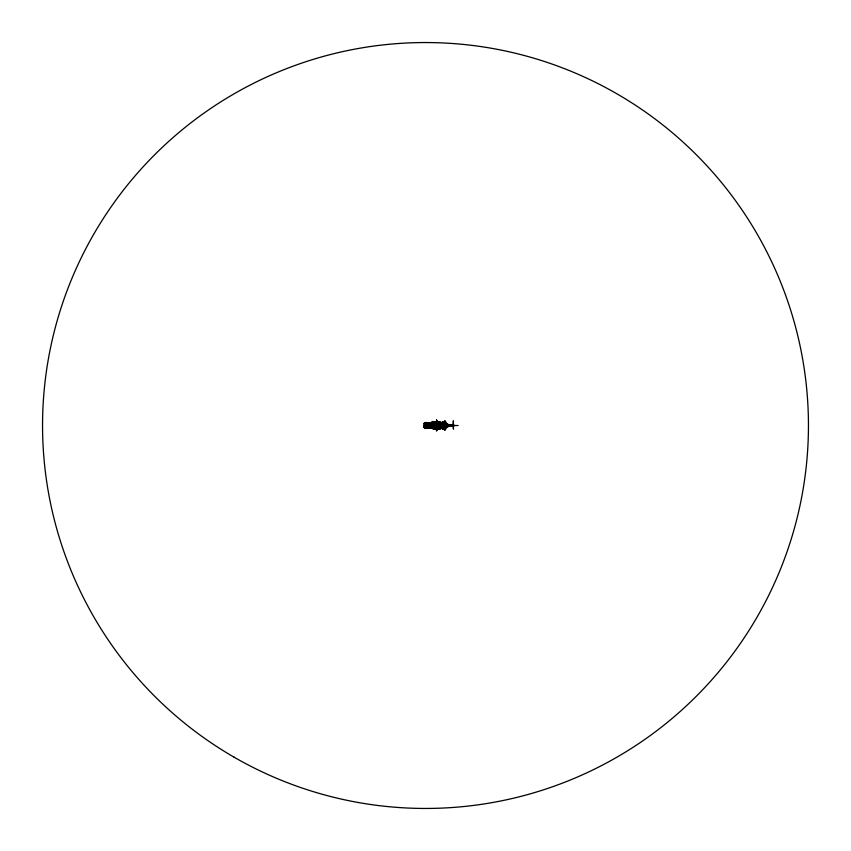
<?xml version="1.0" encoding="UTF-8"?>
<svg xmlns="http://www.w3.org/2000/svg" width="851" height="851" viewBox="0 0 851 851"><rect width="100%" height="100%" fill="white"/><g stroke="black" fill="none" stroke-linecap="round" stroke-linejoin="round"><path stroke-width="1.28" d="M437.563 422.468L438.074 422.415M424.755 426.574C433.329 425.415 423.447 429.946 425.128 425.904M427.308 424.649L425.5 424.692L425.5 426.308L430.244 427.362L430.17 427.936L428.127 427.585M438.382 422.298L438.903 422.245M425.649 427.84L427.011 427.649L424.936 427.532L425.043 425.787L432.297 425.532L431.702 424.192L431.882 426.808L432.18 425.468L458.136 425.521M423.607 426.883L429.51 425.021L423.585 426.606M426.883 425.723L425.5 425.904L438.074 428.67L437.574 428.404M434.318 424.936L424.755 426.872M441.265 422.67L438.403 422.426L438.903 422.224M439.69 422.309L439.159 422.394M427.393 427.617C427.17 428.521 423.777 426.149 426.606 427.702M426.138 427.064L425.415 427.755M427.67 426.766L426.287 427.84L426.298 426.298L427.84 426.904L434.244 424.894M434.935 428.851L436.499 428.51L431.851 427.925M427.234 426.308L424.851 426.457M424.851 424.543L425.149 423.341L427.021 423.319L425.17 423.351L426.16 422.936M427.447 427.17L425.872 427.372A1.925 1.925 0 0 1 425.479 427.362L425.053 426.542M441.286 422.373L440.744 422.511L441.286 422.468M425.66 428.532L428.064 427.298M424.5 427.872L426.074 428.5L424.224 427.542M435.808 423.958L436.159 425.638L433.595 428.585L436.042 425.606L435.584 423.958M425.202 427.649L427.266 426.734L429.01 427.276M426.074 427.84L424.755 427.223M427.351 422.787C425.287 421.171 429.936 426 428.351 423.128C425.883 425.096 433.925 421.766 430.553 422.968M424.926 426.479L425.426 426.968M425.287 426.702L424.755 426.957M433.616 428.776L434.904 428.436L434.382 428.872M436.925 424.181L437.531 425.5L436.925 426.808M432.521 428.489C433.17 411.629 429.425 430.276 433.436 428.574M430.159 427.947L428.489 427.181M428.361 427.5L429.925 427.681M432.563 427.968L433.914 428.755L433.34 428.085M425.564 427.287C422.915 426.532 429.787 428.287 424.819 427.096M428.532 426.755C427.798 427.872 429.212 427.702 427.308 426.596L428.957 426.596M433.51 428.351L429.117 428L429.138 426.819M428.744 427.532C430.255 428.574 431.787 425.968 431.755 423.958L431.319 427.042L431.765 425.17L432.404 425.5L431.638 425.5L431.755 427.042L432.202 425.436L431.702 426.808L431.882 424.192L432.17 425.468L431.319 423.958M436.999 425.617L436.34 425.5L436.999 425.383M428.659 427.627L426.074 428.5M425.277 428.255C422.139 427.574 424.564 420.788 427.159 422.702M440.903 422.756C443.541 422.915 441.924 422.692 443.02 422.277M453.743 425.564L453.562 424.851M436.627 426.819L436.616 419.926M436.052 422.713L434.797 422.894L444.148 423.043C442.158 420.341 441.339 424.84 445.35 424.372M442.477 422.5L443.977 424.458M442.552 422.224L443.796 424.5M444.467 424.458L443.18 422.468L444.094 424.447M443.265 422.298L444.211 424.447M443.733 422.351L444.339 424.458M427.234 424.692C421.639 424.489 428.681 424.649 430.244 423.638L430.17 423.064L428.127 423.415M426.5 428.393L427.681 427.808M427.936 427.713L431.5 425.5M429.202 427.691L431.595 425.606L431.531 427.042L432.106 425.532L431.351 424.192L431.372 426.808L432.095 425.5L431.117 427.042L430.925 423.958L431.744 425.5L430.893 427.042L431.936 425.426L431.531 423.958M428.659 427.787L431.872 427.968M432.234 425.5L428.957 427.819M433.138 428.723L436.127 425.021L435.584 427.042M433.372 428.744L434.435 428.202M434.606 428.713L436.201 425.649L435.138 428.734M433.861 428.723L434.691 428.638M432.787 422.851L433.287 422.511L436.148 425.649L434.382 428.276L434.744 428.904M435.148 428.915L439.978 428.766M435.627 428.968L436.01 426.649M427.255 427.298L427.213 424.245L428.659 423.798L424.755 424.043M429.117 428L431.904 425.649L429.021 427.542M429.851 428.096L431.872 428.181L430.797 428.064M435.978 427.042L436.159 425.638M431.17 428.244L431.691 428.319M432.765 428.415L433.287 428.202L432.627 428M426.128 423.351L426.766 423.287M428.957 424.404L426.266 424.681L426.606 423.298M426.67 423.351L425.734 423.904L427.436 423.373M425.053 424.458L427.287 424.309L426.776 423.49L427.447 424.298M426.787 423.979L424.755 423.777M435.808 427.042L436.127 425.979M436.499 426.819L436.499 424.181M435.052 428.127L439.669 428.393L439.159 428.532M435.669 428.67L436.127 426.659M426.67 426.883C425.032 430.425 424.638 419.415 426.011 424.777M432.159 423.394C433.159 420.149 433.17 430.872 432.159 427.606M426.808 423.543L424.968 424.085L425.075 423.394M426.138 423.936L425.415 423.373L425.989 423.17M425.415 423.245L425.17 424.043L427.67 424.234M425.702 423.777L427.106 423.872M425.17 423.564L425.181 424.585L424.915 423.468M445.105 422.904L444.562 422.851M449.2 426.234L450.009 425.5L446.966 424.043L449.658 425.5L445.754 427.468L446.658 427.128L446.615 423.883L445.754 423.532L446.998 424.021M425.053 425.787L424.894 424.341A27.892 7.212 0 0 1 427.83 424.319L428.064 424.117M444.839 426.819L444.637 424.181M445.53 426.585L445.53 424.404M444.467 426.542L443.999 428.436M428.064 426.883L427.83 426.681A27.892 7.212 0 0 1 424.83 426.681L426.128 427.766L425.415 427.627M425.17 427.436L426.925 426.872M425.457 427.734L425.085 427.17M427.542 427.936L428.436 427.766M427.223 428.085L427.766 427.862M426.511 422.532L424.021 423.692M428.064 424.075L427.383 424.277A15.467 4 0 0 1 425.521 424.287L427.117 424.404M426.298 427.287L426.766 427.713M424.606 426.691L424.521 425.851M424.096 423.819L424.436 422.936L424.224 423.458M434.946 428.096L435.914 428.223M446.169 423.415L445.498 422.766M444.339 426.542L443.733 428.649M436.85 428.744L436.946 427.83M425.053 424.266L425.734 423.415M444.637 426.819L444.839 424.181M436.18 426.819L436.34 424.181M445.679 423.224L447.679 424.234M428.649 426.394L431.861 425.394M432.18 425.564L427.053 425.5M443.499 428.67L444.211 426.553M453.392 425.5L452.434 425.5L453.806 425.394M445.35 426.628C442.382 428.181 439.701 428.947 435.872 428.393M432.18 422.915L433.372 422.256M432 423.373L432.478 423.192M442.435 427.532L439.084 428.298M443.711 428.457L443.169 428.457L444.094 426.553M435.042 422.681L433.999 422.862L434.701 422.096L434.989 422.756L434.382 422.128M436.01 426.819L436.691 425.468L436.18 424.181M445.498 428.244L445.36 427.457L446.796 427.213M442.988 428.415L443.977 426.542M444.424 426.819L445.126 425.5L444.424 424.181M443.988 427.042L445.179 425.564L443.988 423.958M424.957 424.064L425.468 423.596A1.925 1.925 0 0 1 425.894 423.575L425.202 423.351M424.532 424.755L424.521 426.553L424.511 426.021M435.552 422.766L442.137 422.681M425.011 424.596L425.468 424.351M427.83 423.532L427.34 422.702L427.787 423.543L430.617 423.192M442.52 428.489L443.796 426.5M453.381 425.872L448.275 426.266L449.296 426.128M426.511 426.755L426.989 427.489M446.637 424.585L444.201 424.181L444.201 426.808C446.86 427.245 452.487 424.745 446.509 424.511M443.105 427.745L442.509 427.808C446.839 428.266 446.913 422.681 442.509 423.298L443.105 423.255M434.999 427.925L432 427.627M431.542 422.873L432.521 422.713M432.936 423.202L432.563 423.032M446.722 424.649L445.605 424.351M424.915 423.373L425.904 422.979M425.457 423.298L424.894 423.989M432.882 422.873L435.925 422.479M433.861 422.277L432.936 422.33L432.904 423.064L433.287 422.628M430.234 423.479L428.117 423.66L429.627 423.298M444.892 421.468L444.892 420.82L444.892 424.33M424.532 425.372L424.596 424.489M435.042 422.894L425.5 425.096L427.096 425.351M431.648 427.436L432.542 427.67M433.308 428.319L432.776 428.319L436.159 425.5M429.617 423.319L430.925 422.915M433.861 428.191L436.478 428.383M430.468 426L427.947 426.585M432.882 428.127L435.925 428.521M425.5 425.287L435.914 422.777L441.446 422.756M424.851 427.223L426.128 427.649M425.872 423.958L426.064 423.351M432.138 422.862L433.51 422.649M424.181 427.755L424.096 427.181M430.234 427.521L428.106 427.404L431.734 427.947M426.862 427.138L427.893 426.894M425.766 427.096L427 426.925M429.638 427.117L431.776 427.287M429.095 426.628L429.819 426.979M445.339 422.426C446.094 418.075 446.105 432.936 445.339 428.574M436.786 421.905C437.403 416.299 437.403 434.733 436.786 429.095M446.732 426.362L449.519 425.5L446.732 424.638M425.766 426.287L427.787 426.67A27.466 7.106 0 0 1 424.83 426.67M448.488 426.33L449.839 425.5L448.286 424.66L453.381 425.128M448.69 426.021L449.328 425.649M425.085 423.83L425.957 423.255M452.072 425.968L448.264 426.255L450.573 425.894M448.147 426.372L448.934 426.085M447.232 427L448.998 426.043L452.317 425.84M447.583 426.819L446.456 427.372M447.339 426.745L452.126 425.925M427.532 426.372L429.287 426.5M443.765 427.574L446.626 426.617M445.318 426.925L443.765 426.989M427.074 426.117L427.755 426.266M446.573 426.755L443.36 427.713M427.255 423.702L427.159 424.298M425 423.745L425.564 423.979L424.755 424.128M436.733 424.638L436.116 426.106L437.595 425.5L436.733 424.638L437.51 425.5M434.691 422.362C431.308 421.458 437.712 427.957 435.978 423.958M436.733 426.287L437.286 426.053M444.935 425.596L445.105 425.032L445.222 425.606M452.913 424.436L452.168 424.755L452.168 426.245L453.657 426.245L453.977 425.5L452.913 424.436L453.626 424.787M446.094 427.51L445.722 427.904L446.105 427.362M452.913 424.585L451.913 425.5L452.211 426.202M452.913 426.457L453.594 426.181M447.349 426.383L448.658 425.819M436.946 423.17L436.85 422.256M436.042 425.394L434.372 422.553M445.828 427.468L443.52 428.127M447.03 426.404A18.616 18.594 0 0 0 447.583 426.245C449.285 425.372 446.924 426.915 447.339 425.713M445.53 427.755L446.211 427.479M426.511 422.692L424.521 423.096M436.01 424.181L436.68 425.5L436.563 431.074L436.765 426.702M427.106 423.83L428.776 424.053M444.796 427.798L443.733 428.127M427.723 423.532L428.436 423.234M444.818 427.957L445.381 423.202L444.818 423.043M443.924 428.17L445.243 427.851M445.084 428.064L444.584 428.223M426.585 423.968L426.989 423.511L426.245 423.426M444.403 427.904L445.307 427.67L443.041 428.117M426.787 426.989L426.67 427.649M425.521 426.659L425.468 426.649A15.467 4 0 0 1 427.383 426.723M448.073 425.957L447.913 426.043M430.457 423.224L431.734 423.053M448.264 426.255L452.264 425.915M444.371 428.085L442.254 428.33M432.159 428.085L431.021 428.053M428.064 423.702L426.415 423.532L427.011 423.692M424.085 426.468L427.947 426L427.883 425.436M430.404 422.745L430.946 422.766L429.127 423.128L429.138 424.181M426.936 422.713L427.681 423.192M431.351 423.096L431.872 423.032M428.957 423.181L429.298 423.075M430.159 423.053L428.213 423.138M429.127 423.16L429.872 423.064M447.2 426.064L447.754 425.915M428.223 423.287L431.361 425.447M429.372 423.383L430.946 423.149M432.914 422.468L435.744 422.022L436.478 422.617M433.116 422.49L433.84 422.404M434.935 422.277L435.882 422.16M432.978 422.947L436.489 422.319M429.627 423.117L430.978 424.692M429.212 423.766L432.276 423.436L428.489 423.819M427.798 423.617L428.489 423.426M432.627 423L433.34 422.915M442.307 428.744L444.137 428.585L444.148 427.957L442.243 428.17L442.307 428.723L444.201 428.436M442.509 427.734L443.36 427.638M443.02 428.723L442.339 428.393L442.892 428.51M442.35 428.447L442.86 428.213L440.903 428.244M431.851 423.075L433.287 422.798M443.339 428.053L436.829 428.266M427.936 423.287L428.681 423.192M433.138 422.692L428.627 423.192L428.202 423.958M452.551 425.925L449.041 426.106M433.436 422.873L434.435 422.798M426.085 425.064L427.074 424.883M425.755 423.553L426.819 423.607M440.286 428.51L440.946 428.468M439.999 428.744L440.499 428.521L438.744 428.553M426.819 424.968L426.011 425.032M440.499 428.532L437.084 428.553M435.978 422.373L440.51 422.245L439.999 422.458M428.042 424.372L427.266 424.404M435.393 422.064L435.148 422.085M436.808 422.234L437.308 422.436L435.212 422.49L436.255 425.351L434.616 422.107M436.808 422.436L440.499 422.479M439.01 428.542L440.158 428.478M426.521 424.713L427.713 424.245A27.466 7.106 0 0 0 424.83 424.33M426.011 426.223L425.734 427.436M438.382 428.702L438.903 428.564M437.084 422.447L440.158 422.522M436.403 423.607L441.924 423.564L441.924 427.436L436.318 427.383M436.318 423.617L437.074 423.649M435.329 423.958C437.978 422.787 437.978 428.213 435.329 427.042L435.329 423.958L435.382 427.042M432.308 424.192L432.765 426.425L431.085 426.808L431.085 424.192L432.904 424.298M435.755 424.181L437.074 424.149M442.456 424.266L442.456 424.84M441.924 424.415L442.509 424.415M443.765 424.372L442.754 422.543M441.935 424.606L442.499 424.606M427.266 424.819L429.404 424.766M442.509 424.734L432.074 424.904M427.202 425.011L429.298 424.947M441.935 424.957L441.967 424.213M424.426 425.096L424.532 425.628M429.287 425.287L430.042 425.287L429.287 425.819M424.096 425.5L425.766 425.5M427.191 425.447L427.947 425.468M425.5 425.713L427.308 426.011L427.425 425.436M441.935 426.043L441.935 426.787M432.148 426.17L442.509 426.266M441.935 426.362L442.499 426.394M441.924 426.585L442.509 426.585M443.765 426.617L442.786 428.755M431.085 426.766L431.127 424.192M432.148 426.734L432.904 426.734M441.924 426.734L442.456 426.16M444.201 426.766L444.254 424.181M437.074 426.851L435.755 426.808L435.808 424.181M450.573 425.106L448.796 424.84L452.317 425.16M426.936 426.702L427.596 427.011M439.01 422.458L440.946 422.532M436.244 428.5L436.861 428.542M425.766 425.979L427.308 426.064L426.074 426M425.957 427.745L425.734 423.224L426.308 423.277M425.904 428.021L424.915 427.627M427.308 427.106L427.564 427.202M429.436 427.649L430 427.713M428.106 427.032L432.276 427.649L429.212 427.234M452.072 425.064L448.264 424.745L452.072 425.032M448.147 424.628L449.041 424.755M432.148 428.266L433.031 428.287M428.021 427.5L427.457 427.404L428.489 427.574M442.594 422.873L445.307 423.33L444.403 423.096M442.509 423.266L443.36 423.362M442.297 422.351L444.201 422.564M442.254 422.67L444.158 422.883M428.978 427.585L430.393 427.893M433.127 428.457L433.68 428.521M432.914 428.532L435.882 428.84M447.2 424.936L448.073 425.043M430.415 428.223L431.691 428.191M426.862 423.862L426.979 423.809M443.36 423.287L446.626 424.383M426.681 426.904L426.596 427.489M443.924 422.83L445.243 423.149M443.765 423.426L446.477 424.319M426.5 425.883L427.17 425.989M443.733 422.873L444.796 423.202M425.489 427.372L425.34 427.351M443.52 422.873L446.094 423.49M447.339 425.287L447.435 424.755M447.36 424.723L448.658 425.181M436.563 419.926L436.765 424.298M445.53 423.245L446.796 423.787M447.349 424.617L447.817 425.287M446.084 423.681L447.339 424.255M445.318 424.075L443.765 423.958L443.807 427.042M447.275 424.181L447.945 424.564M447.232 424L448.998 424.957L448.488 424.67M447.817 424.489L449.328 425.351M445.584 426.628L446.722 426.351M431.383 425.394L428.978 423.149M430.712 424.723L429.223 423.128L429.244 427.872M429.436 423.277L430.829 424.702M442.041 422.851L442.435 423.468M435.999 425.5L433.138 422.277M444.892 429.532L444.892 430.18L444.892 426.67M436.095 425.372L434.116 422.564M431.117 423.958L431.797 425.5M426.298 423.521L426.298 423.713M435.425 422.362L436.01 424.351M436.127 424.341L435.627 422.032M434.127 422.351L433.616 422.596M446.328 424.224L446.328 423.575L446.435 427.372L446.328 426.776M442.509 422.862L442.509 428.138M442.095 422.585L441.595 422.543M437.074 422.234L437.074 428.766M436.403 423.564L436.403 427.436M432.84 424.255L432.84 424.84M432.84 426.16L432.84 426.745M432.702 424.255L432.702 424.84M432.702 426.16L432.702 426.745M430.702 422.947L430.595 423.532M430.595 427.468L430.702 428.053M429.84 425.245L429.84 425.83M429.521 425.245L429.521 425.83M429.404 423.745L429.404 427.255M427.745 425.436L427.745 426.021M427.372 423.851L427.266 426.521M447.03 424.596A18.616 18.594 0 0 1 447.583 424.755M432.627 425.5L432.223 426.925L430.659 427.042L430.712 423.958L432.223 424.075L432.627 425.5M453.413 428.925C453.53 418.266 453.104 417.862 453.413 428.925M441.275 428.457L440.754 428.542L441.275 428.457M436.499 422.415L436.478 422.447M234.025 757.145A382.95 382.95 0 0 0 808.45 425.5A382.95 382.95 0 0 0 234.025 93.855A382.95 382.95 0 0 0 234.025 757.145"/></g></svg>
